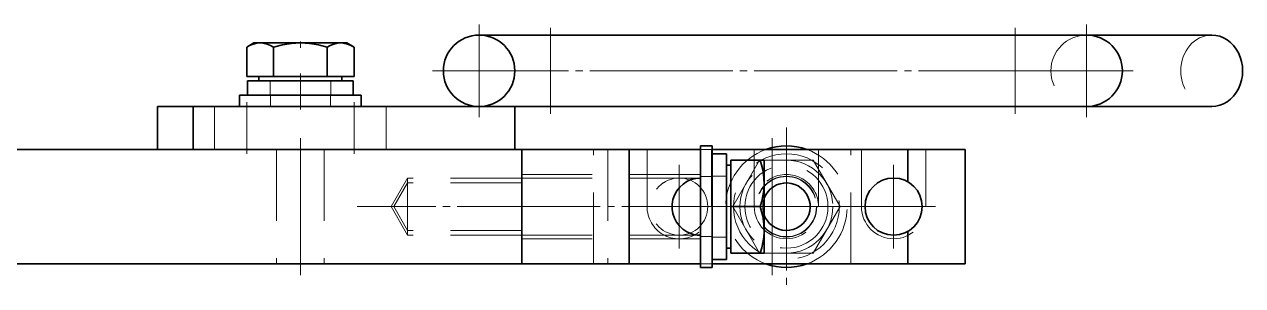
# Model space of a CAD drawing. Header units: millimetres. Extents: x 7914 to 16415, y -883 to 305.
# Drawn here: x 8462.1 to 8632.6, y -456.8 to -420.3 of the extents above; entities that cross this region are included whole.
import ezdxf

# ---------------------------------------------------------------- set-up
doc = ezdxf.new("R2010")
doc.units = ezdxf.units.MM
doc.linetypes.add('CENTER-HOKUTO', pattern=[23, 20, -1, 1, -1])
doc.linetypes.add('HIDDEN-HOKUTO', pattern=[3.8, 2.5, -1.3])
doc.layers.add('AM_7', color=2, linetype='CENTER-HOKUTO', lineweight=30)
doc.layers.add('AM_HID', color=1, linetype='HIDDEN-HOKUTO', lineweight=25)

msp = doc.modelspace()

# ---------------------------------------------------------------- linework, layer by layer
at = {"color": 7, "lineweight": 35, "ltscale": 0.25}
for p, q in [((8525.723, -421.75), (8535.723, -421.75)), ((8545.723, -421.75), (8535.723, -421.75)), ((8610.723, -421.75), (8600.723, -421.75)), ((8525.723, -431.75), (8535.723, -431.75)), ((8545.723, -431.75), (8535.723, -431.75)), ((8610.723, -431.75), (8600.723, -431.75)), ((8546.723, -437.75), (8556.723, -437.75)), ((8546.723, -453.75), (8556.723, -453.75))]:
    msp.add_line(p, q, dxfattribs=at)
at = {"color": 7, "lineweight": 35}
for p, q in [((8600.723, -421.75), (8545.723, -421.75)), ((8530.723, -431.75), (8485.723, -431.75)), ((8600.723, -431.75), (8545.723, -431.75)), ((8531.723, -437.75), (8457.723, -437.75)), ((8530.723, -437.75), (8485.723, -437.75)), ((8531.723, -453.75), (8457.723, -453.75))]:
    msp.add_line(p, q, dxfattribs=at)
at = {"color": 7, "lineweight": 35, "ltscale": 0.033493}
for p, q in [((8612.063, -421.75), (8610.723, -421.75)), ((8612.063, -431.75), (8610.723, -431.75))]:
    msp.add_line(p, q, dxfattribs=at)
at = {"color": 7, "lineweight": 35, "ltscale": 0.404007}
for p, q in [((8612.063, -421.75), (8628.223, -421.75)), ((8612.063, -431.75), (8628.223, -431.75))]:
    msp.add_line(p, q, dxfattribs=at)
at = {"color": 7, "lineweight": 35, "ltscale": 0.029084}
for p, q in [((8494.223, -422.85), (8493.216, -423.432)), ((8507.223, -422.85), (8508.231, -423.432))]:
    msp.add_line(p, q, dxfattribs=at)
at = {"color": 7, "lineweight": 35, "ltscale": 0.10296}
for p, q in [((8493.216, -427.55), (8493.216, -423.432)), ((8496.967, -427.55), (8496.967, -423.432)), ((8504.48, -427.55), (8504.48, -423.432)), ((8508.231, -427.55), (8508.231, -423.432))]:
    msp.add_line(p, q, dxfattribs=at)
at = {"color": 7, "lineweight": 35, "ltscale": 0.1625}
for p, q in [((8494.223, -422.85), (8500.723, -422.85)), ((8500.723, -422.85), (8507.223, -422.85)), ((8560.923, -439.25), (8560.923, -445.75)), ((8560.923, -445.75), (8560.923, -452.25))]:
    msp.add_line(p, q, dxfattribs=at)
at = {"color": 7, "lineweight": 35, "ltscale": 0.093771}
for p, q in [((8493.216, -427.55), (8496.967, -427.55)), ((8504.48, -427.55), (8508.231, -427.55))]:
    msp.add_line(p, q, dxfattribs=at)
at = {"color": 7, "lineweight": 35, "ltscale": 0.014999}
for p, q in [((8494.908, -427.55), (8494.908, -428.15)), ((8506.538, -427.55), (8506.538, -428.15))]:
    msp.add_line(p, q, dxfattribs=at)
at = {"color": 7, "lineweight": 35, "ltscale": 0.187833}
msp.add_line((8496.967, -427.55), (8504.48, -427.55), dxfattribs=at)
at = {"color": 7, "lineweight": 35, "ltscale": 0.185001}
for p, q in [((8500.723, -428.15), (8493.323, -428.15)), ((8508.123, -428.15), (8500.723, -428.15))]:
    msp.add_line(p, q, dxfattribs=at)
at = {"color": 7, "lineweight": 35, "ltscale": 0.05}
for p, q in [((8493.323, -428.15), (8493.323, -430.15)), ((8508.123, -428.15), (8508.123, -430.15)), ((8560.323, -438.35), (8558.323, -438.35)), ((8560.323, -453.15), (8558.323, -453.15))]:
    msp.add_line(p, q, dxfattribs=at)
at = {"color": 7, "lineweight": 35, "ltscale": 0.2125}
for p, q in [((8492.223, -430.15), (8500.723, -430.15)), ((8500.723, -430.15), (8509.223, -430.15)), ((8492.223, -431.75), (8500.723, -431.75)), ((8500.723, -431.75), (8509.223, -431.75))]:
    msp.add_line(p, q, dxfattribs=at)
at = {"color": 7, "lineweight": 35, "ltscale": 0.039999}
for p, q in [((8492.223, -430.15), (8492.223, -431.75)), ((8509.223, -430.15), (8509.223, -431.75)), ((8558.323, -437.25), (8556.723, -437.25)), ((8558.323, -454.25), (8556.723, -454.25))]:
    msp.add_line(p, q, dxfattribs=at)
at = {"color": 7, "lineweight": 35, "ltscale": 0.125}
for p, q in [((8485.723, -431.75), (8480.723, -431.75)), ((8485.723, -437.75), (8480.723, -437.75))]:
    msp.add_line(p, q, dxfattribs=at)
at = {"color": 7, "lineweight": 35, "ltscale": 0.15}
for p, q in [((8480.723, -437.75), (8480.723, -431.75)), ((8485.723, -437.75), (8485.723, -431.75)), ((8530.723, -431.75), (8530.723, -437.75)), ((8579.223, -437.75), (8573.223, -437.75))]:
    msp.add_line(p, q, dxfattribs=at)
at = {"color": 7, "lineweight": 35, "ltscale": 0.375}
for p, q in [((8546.723, -437.75), (8531.723, -437.75)), ((8546.723, -453.75), (8531.723, -453.75))]:
    msp.add_line(p, q, dxfattribs=at)
at = {"color": 7, "lineweight": 35, "ltscale": 0.4}
for p, q in [((8531.723, -437.75), (8531.723, -453.75)), ((8546.723, -437.75), (8546.723, -453.75)), ((8593.723, -453.75), (8593.723, -437.75))]:
    msp.add_line(p, q, dxfattribs=at)
at = {"color": 7, "lineweight": 35, "ltscale": 0.1375}
for p, q in [((8549.223, -437.75), (8543.723, -437.75)), ((8593.723, -437.75), (8588.223, -437.75))]:
    msp.add_line(p, q, dxfattribs=at)
at = {"color": 7, "lineweight": 35, "ltscale": 0.012515}
for p, q in [((8556.723, -437.25), (8556.723, -437.751)), ((8556.723, -453.75), (8556.723, -454.25))]:
    msp.add_line(p, q, dxfattribs=at)
at = {"color": 7, "lineweight": 35, "ltscale": 0.1}
for p, q in [((8556.723, -437.75), (8556.723, -441.75)), ((8556.723, -449.75), (8556.723, -453.75))]:
    msp.add_line(p, q, dxfattribs=at)
at = {"color": 7, "lineweight": 35, "ltscale": 0.425}
msp.add_line((8558.323, -437.25), (8558.323, -454.25), dxfattribs=at)
at = {"color": 7, "lineweight": 35, "ltscale": 0.209999}
for p, q in [((8558.323, -437.75), (8566.723, -437.75)), ((8558.323, -453.75), (8566.723, -453.75))]:
    msp.add_line(p, q, dxfattribs=at)
at = {"color": 7, "lineweight": 35, "ltscale": 0.147498}
msp.add_line((8564.223, -437.75), (8558.323, -437.75), dxfattribs=at)
at = {"color": 7, "lineweight": 35, "ltscale": 0.475}
for p, q in [((8566.723, -437.75), (8585.723, -437.75)), ((8566.723, -453.75), (8585.723, -453.75))]:
    msp.add_line(p, q, dxfattribs=at)
at = {"color": 7, "lineweight": 35, "ltscale": 0.2}
for p, q in [((8593.723, -437.75), (8585.723, -437.75)), ((8593.723, -453.75), (8585.723, -453.75))]:
    msp.add_line(p, q, dxfattribs=at)
at = {"color": 7, "lineweight": 35, "ltscale": 0.113397}
for p, q in [((8585.723, -442.286), (8585.723, -437.75)), ((8585.723, -453.75), (8585.723, -449.214))]:
    msp.add_line(p, q, dxfattribs=at)
at = {"color": 7, "lineweight": 35, "ltscale": 0.370001}
msp.add_line((8560.323, -453.15), (8560.323, -438.35), dxfattribs=at)
at = {"color": 7, "lineweight": 35, "ltscale": 0.102957}
for p, q in [((8565.042, -439.25), (8560.923, -439.25)), ((8560.923, -445.75), (8565.042, -445.75)), ((8560.923, -452.25), (8565.042, -452.25))]:
    msp.add_line(p, q, dxfattribs=at)
at = {"color": 7, "lineweight": 35, "ltscale": 0.014543}
for p, q in [((8565.042, -439.25), (8565.623, -439.25)), ((8565.623, -452.25), (8565.042, -452.25))]:
    msp.add_line(p, q, dxfattribs=at)
at = {"color": 7, "lineweight": 35, "ltscale": 0.325}
msp.add_line((8565.623, -439.25), (8565.623, -452.25), dxfattribs=at)
at = {"color": 7, "lineweight": 35, "ltscale": 0.015001}
for p, q in [((8560.923, -439.935), (8560.323, -439.935)), ((8560.923, -451.565), (8560.323, -451.565))]:
    msp.add_line(p, q, dxfattribs=at)
at = {"color": 7, "lineweight": 35, "ltscale": 0.012241}
msp.add_line((8556.723, -441.75), (8556.723, -442.24), dxfattribs=at)
at = {"color": 7, "lineweight": 35, "ltscale": 0.187759}
msp.add_line((8556.723, -442.24), (8556.723, -449.75), dxfattribs=at)
at = {"color": 7, "lineweight": 35}
for points in [[(8496.967, -423.432), (8496.516, -423.197), (8496.06, -423.015), (8495.65, -422.907), (8495.238, -422.855), (8494.611, -422.892), (8493.99, -423.061), (8493.601, -423.228), (8493.216, -423.432)], [(8500.723, -422.85), (8499.454, -422.921), (8498.2, -423.123), (8496.967, -423.432)], [(8504.48, -423.432), (8503.247, -423.123), (8501.992, -422.921), (8500.723, -422.85)], [(8508.231, -423.432), (8507.78, -423.197), (8507.324, -423.015), (8506.914, -422.907), (8506.502, -422.855), (8505.875, -422.892), (8505.255, -423.061), (8504.865, -423.228), (8504.48, -423.432)], [(8565.042, -445.75), (8565.267, -445.005), (8565.445, -444.25), (8565.563, -443.504), (8565.618, -442.754), (8565.581, -441.669), (8565.412, -440.592), (8565.246, -439.917), (8565.042, -439.25)], [(8565.042, -452.25), (8565.267, -451.505), (8565.445, -450.75), (8565.563, -450.004), (8565.618, -449.254), (8565.581, -448.169), (8565.412, -447.092), (8565.246, -446.417), (8565.042, -445.75)]]:
    msp.add_lwpolyline(points, dxfattribs=at)
for centre, radius in [((8525.723, -426.75), 5), ((8583.723, -445.75), 4)]:
    msp.add_circle(centre, radius, dxfattribs=at)
for centre, radius, start, end in [((8610.723, -426.75), 5, 270, 90), ((8568.723, -445.75), 8.5, 70.24952, 109.75015), ((8556.723, -445.75), 4, 90.00182, 241.35042), ((8568.723, -445.75), 3.324, 233.00285, 158.8636), ((8568.723, -445.75), 3.324, 201.13391, 233.00285), ((8556.718, -445.772), 3.978, 241.27267, 270.08072), ((8568.723, -445.75), 8.5, 250.2503, 289.74937)]:
    msp.add_arc(centre, radius, start, end, dxfattribs=at)
msp.add_ellipse((8628.223, -426.75), major_axis=(0, -5), ratio=0.8660254, start_param=0, end_param=3.1415927, dxfattribs=at)
at = {"layer": 'AM_7', "color": 2, "lineweight": 13}
for p, q in [((8525.723, -420.25), (8525.723, -433.25)), ((8535.723, -432.75), (8535.723, -420.75)), ((8600.723, -420.75), (8600.723, -432.751)), ((8610.723, -420.25), (8610.723, -433.25)), ((8500.723, -422.636), (8500.723, -423.513)), ((8500.723, -427.13), (8500.723, -432.171)), ((8532.223, -426.75), (8519.223, -426.75)), ((8607.223, -426.75), (8529.223, -426.75)), ((8617.223, -426.75), (8604.223, -426.75)), ((8493.223, -438.35), (8493.223, -431.15)), ((8508.223, -438.35), (8508.223, -431.15)), ((8500.723, -436.15), (8500.723, -455.351)), ((8566.723, -436.15), (8566.723, -455.35)), ((8568.723, -434.7), (8568.723, -456.8)), ((8553.723, -439.9), (8553.723, -451.6)), ((8583.723, -439.9), (8583.723, -451.6)), ((8565.674, -445.75), (8508.663, -445.75)), ((8559.573, -445.75), (8547.873, -445.75)), ((8579.773, -445.75), (8557.673, -445.75)), ((8565.75, -445.75), (8564.977, -445.75)), ((8589.573, -445.75), (8577.873, -445.75))]:
    msp.add_line(p, q, dxfattribs=at)
at = {"layer": 'AM_HID', "color": 1, "lineweight": 13, "ltscale": 4}
for p, q in [((8496.967, -423.432), (8496.967, -427.55)), ((8504.48, -427.55), (8504.48, -423.432)), ((8496.473, -428.15), (8500.723, -428.15)), ((8496.473, -428.15), (8496.473, -430.15)), ((8500.723, -428.15), (8504.973, -428.15)), ((8504.973, -428.15), (8504.973, -430.15)), ((8496.473, -430.15), (8500.723, -430.15)), ((8496.523, -430.15), (8496.523, -431.75)), ((8500.723, -430.15), (8504.973, -430.15)), ((8504.923, -430.15), (8504.923, -431.75)), ((8485.723, -431.75), (8485.723, -437.75)), ((8488.723, -437.75), (8488.723, -431.75)), ((8488.723, -437.75), (8488.723, -431.75)), ((8512.723, -437.75), (8512.723, -431.75)), ((8512.723, -437.75), (8512.723, -431.75)), ((8497.4, -437.75), (8497.4, -453.75)), ((8497.4, -437.75), (8497.4, -453.75)), ((8504.047, -437.75), (8504.047, -453.75)), ((8504.047, -437.75), (8504.047, -453.75)), ((8531.723, -437.75), (8531.723, -453.75)), ((8541.723, -453.75), (8541.723, -437.75)), ((8543.723, -437.75), (8543.723, -453.75)), ((8543.723, -437.75), (8543.723, -453.75)), ((8549.223, -445.75), (8549.223, -437.75)), ((8549.223, -445.75), (8549.223, -437.75)), ((8556.723, -437.75), (8558.323, -437.75)), ((8556.723, -437.751), (8556.723, -453.75)), ((8558.223, -437.75), (8558.223, -445.75)), ((8558.323, -437.75), (8558.223, -437.75)), ((8558.223, -437.75), (8558.223, -445.75)), ((8564.223, -445.75), (8564.223, -437.75)), ((8564.223, -445.75), (8564.223, -437.75)), ((8573.223, -437.75), (8573.223, -445.75)), ((8573.223, -437.75), (8573.223, -445.75)), ((8577.723, -453.75), (8577.723, -437.75)), ((8579.223, -445.75), (8579.223, -437.75)), ((8579.223, -445.75), (8579.223, -437.75)), ((8588.223, -437.75), (8588.223, -445.75)), ((8588.223, -437.75), (8588.223, -445.75)), ((8593.723, -453.75), (8593.723, -437.75)), ((8561.216, -445.75), (8564.967, -439.25)), ((8565.623, -439.25), (8572.48, -439.25)), ((8572.48, -439.25), (8576.231, -445.75)), ((8556.723, -441.25), (8531.723, -441.25)), ((8556.723, -441.25), (8531.723, -441.25)), ((8513.414, -445.75), (8515.723, -441.75)), ((8513.414, -445.75), (8515.723, -441.75)), ((8513.804, -445.75), (8515.723, -442.427)), ((8513.804, -445.75), (8515.723, -442.427)), ((8515.723, -449.261), (8515.723, -441.75)), ((8515.723, -449.261), (8515.723, -441.75)), ((8531.723, -441.75), (8515.723, -441.75)), ((8531.723, -441.75), (8515.723, -441.75)), ((8515.723, -442.24), (8515.723, -449.75)), ((8515.723, -442.24), (8515.723, -449.75)), ((8515.723, -442.427), (8515.723, -448.667)), ((8515.723, -448.667), (8515.723, -442.427)), ((8531.723, -442.427), (8515.723, -442.427)), ((8531.723, -442.427), (8515.723, -442.427)), ((8515.723, -442.834), (8515.723, -449.074)), ((8515.723, -449.074), (8515.723, -442.834)), ((8556.723, -441.75), (8531.723, -441.75)), ((8556.723, -441.75), (8531.723, -441.75)), ((8558.323, -441.55), (8556.723, -441.55)), ((8558.323, -441.5), (8558.323, -450)), ((8560.323, -441.5), (8558.323, -441.5)), ((8560.323, -441.5), (8560.323, -450)), ((8513.414, -445.75), (8515.723, -449.75)), ((8513.414, -445.75), (8515.723, -449.75)), ((8513.804, -445.75), (8515.723, -449.074)), ((8513.804, -445.75), (8515.723, -449.074)), ((8560.923, -445.75), (8565.042, -445.75)), ((8564.967, -452.25), (8561.216, -445.75)), ((8576.231, -445.75), (8572.48, -452.25)), ((8531.723, -449.074), (8515.723, -449.074)), ((8531.723, -449.074), (8515.723, -449.074)), ((8531.723, -449.75), (8515.723, -449.75)), ((8531.723, -449.75), (8515.723, -449.75)), ((8556.723, -449.75), (8531.723, -449.75)), ((8556.723, -449.75), (8531.723, -449.75)), ((8558.323, -449.95), (8556.723, -449.95)), ((8556.723, -450.25), (8531.723, -450.25)), ((8556.723, -450.25), (8531.723, -450.25)), ((8560.323, -450), (8558.323, -450)), ((8572.48, -452.25), (8565.623, -452.25)), ((8543.723, -453.75), (8593.723, -453.75)), ((8556.723, -453.75), (8558.323, -453.75))]:
    msp.add_line(p, q, dxfattribs=at)
for points in [[(8493.216, -423.432), (8493.666, -423.197), (8494.123, -423.015), (8494.532, -422.907), (8494.945, -422.855), (8495.571, -422.892), (8496.192, -423.061), (8496.582, -423.228), (8496.967, -423.432)], [(8496.967, -423.432), (8498.2, -423.123), (8499.454, -422.921), (8500.723, -422.85)], [(8500.723, -422.85), (8501.992, -422.921), (8503.247, -423.123), (8504.48, -423.432)], [(8504.48, -423.432), (8504.93, -423.197), (8505.387, -423.015), (8505.796, -422.907), (8506.209, -422.855), (8506.835, -422.892), (8507.456, -423.061), (8507.846, -423.228), (8508.231, -423.432)], [(8565.042, -439.25), (8565.267, -439.996), (8565.445, -440.751), (8565.563, -441.496), (8565.618, -442.246), (8565.581, -443.332), (8565.412, -444.408), (8565.246, -445.083), (8565.042, -445.75)], [(8565.042, -445.75), (8565.267, -446.496), (8565.445, -447.251), (8565.563, -447.996), (8565.618, -448.746), (8565.581, -449.832), (8565.412, -450.908), (8565.246, -451.583), (8565.042, -452.25)]]:
    msp.add_lwpolyline(points, dxfattribs=at)
for centre, radius in [((8568.723, -445.75), 7.4), ((8568.723, -445.75), 6.5), ((8568.723, -445.75), 5.815), ((8553.723, -445.75), 4), ((8568.723, -445.75), 4.25), ((8568.723, -445.75), 4.2)]:
    msp.add_circle(centre, radius, dxfattribs=at)
for centre, radius, start, end in [((8610.723, -426.75), 5, 90, 270), ((8568.723, -445.75), 8.5, 109.75015, 250.2503), ((8568.723, -445.75), 8.5, 289.74937, 70.24952), ((8568.723, -445.75), 4.5, 0, 180.52289), ((8553.723, -445.75), 4, 118.64787, 128.85211), ((8568.723, -445.75), 3.324, 158.8636, 201.13391), ((8553.723, -445.75), 4.5, 179.99999, 0), ((8553.723, -445.75), 4.5, 179.99999, 0), ((8568.723, -445.75), 4.5, 180.00001, 0), ((8568.723, -445.75), 4.5, 180.00001, 0), ((8583.723, -445.75), 4.5, 180.00001, 0), ((8583.723, -445.75), 4.5, 180.00001, 0)]:
    msp.add_arc(centre, radius, start, end, dxfattribs=at)
msp.add_ellipse((8628.223, -426.75), major_axis=(0, -5), ratio=0.8660254, start_param=3.1415927, end_param=6.2831853, dxfattribs=at)

doc.saveas('drawing.dxf')
